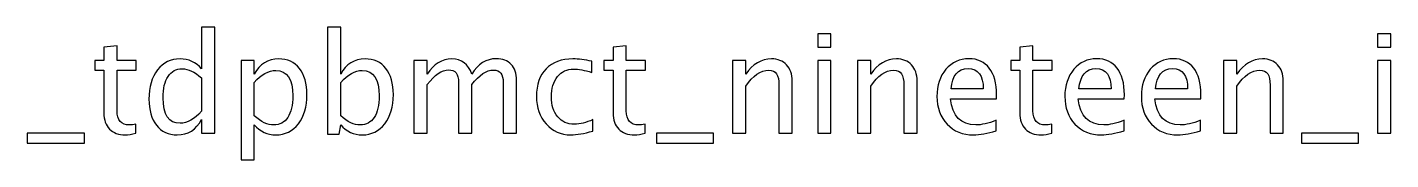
# Model space of a CAD drawing. Header units: centimetres. Extents: x -27.4 to 24.7, y -31.9 to 14.1.
# Drawn here: x -12.35 to 0.26, y 12.93 to 14.15 of the extents above; entities that cross this region are included whole.
import ezdxf

# ---------------------------------------------------------------- set-up
doc = ezdxf.new("R2010")
doc.units = ezdxf.units.CM
doc.header["$MEASUREMENT"] = 0
doc.layers.add('Layer 1', color=7, linetype='Continuous')

msp = doc.modelspace()

# ---------------------------------------------------------------- linework, layer by layer
at = {"layer": 'Layer 1'}
for points, knots in [([(-10.74017, 13.17044), (-10.74017, 13.17044), (-10.74017, 13.29681), (-10.74017, 13.29681), (-10.74017, 13.29681), (-10.78991, 13.2024), (-10.86484, 13.1552), (-10.96496, 13.1552), (-10.96496, 13.1552), (-11.04624, 13.1552), (-11.11016, 13.18462), (-11.15673, 13.24368), (-11.15673, 13.24368), (-11.2033, 13.30273), (-11.22658, 13.38338), (-11.22658, 13.48561), (-11.22658, 13.48561), (-11.22658, 13.59737), (-11.20012, 13.68733), (-11.14742, 13.75549), (-11.14742, 13.75549), (-11.0945, 13.82343), (-11.02507, 13.85751), (-10.93892, 13.85751), (-10.93892, 13.85751), (-10.85913, 13.85751), (-10.79266, 13.82703), (-10.74017, 13.76586), (-10.74017, 13.76586), (-10.74017, 13.76586), (-10.74017, 14.14961), (-10.74017, 14.14961), (-10.74017, 14.14961), (-10.74017, 14.14961), (-10.61825, 14.14961), (-10.61825, 14.14961), (-10.61825, 14.14961), (-10.61825, 14.14961), (-10.61825, 13.17044), (-10.61825, 13.17044), (-10.61825, 13.17044), (-10.61825, 13.17044), (-10.74017, 13.17044), (-10.74017, 13.17044)], [0, 0, 0, 0, 0.08333333, 0.08333333, 0.08333333, 0.08333333, 0.16666667, 0.16666667, 0.16666667, 0.16666667, 0.25, 0.25, 0.25, 0.25, 0.33333333, 0.33333333, 0.33333333, 0.33333333, 0.41666667, 0.41666667, 0.41666667, 0.41666667, 0.5, 0.5, 0.5, 0.5, 0.58333333, 0.58333333, 0.58333333, 0.58333333, 0.66666667, 0.66666667, 0.66666667, 0.66666667, 0.75, 0.75, 0.75, 0.75, 0.83333333, 0.83333333, 0.83333333, 0.83333333, 1, 1, 1, 1]), ([(-9.57474, 13.16282), (-9.57474, 13.16282), (-9.57474, 14.14961), (-9.57474, 14.14961), (-9.57474, 14.14961), (-9.57474, 14.14961), (-9.45282, 14.14961), (-9.45282, 14.14961), (-9.45282, 14.14961), (-9.45282, 14.14961), (-9.45282, 13.71633), (-9.45282, 13.71633), (-9.45282, 13.71633), (-9.40287, 13.81052), (-9.32772, 13.85751), (-9.22761, 13.85751), (-9.22761, 13.85751), (-9.14654, 13.85751), (-9.08283, 13.82809), (-9.03626, 13.76903), (-9.03626, 13.76903), (-8.98969, 13.70998), (-8.96641, 13.62933), (-8.96641, 13.5271), (-8.96641, 13.5271), (-8.96641, 13.41576), (-8.99287, 13.3258), (-9.04557, 13.25765), (-9.04557, 13.25765), (-9.09828, 13.18928), (-9.1677, 13.1552), (-9.25364, 13.1552), (-9.25364, 13.1552), (-9.33344, 13.1552), (-9.3999, 13.18568), (-9.45282, 13.24685), (-9.45282, 13.24685), (-9.45282, 13.24685), (-9.46764, 13.16282), (-9.46764, 13.16282), (-9.46764, 13.16282), (-9.46764, 13.16282), (-9.57474, 13.16282), (-9.57474, 13.16282)], [0, 0, 0, 0, 0.08333333, 0.08333333, 0.08333333, 0.08333333, 0.16666667, 0.16666667, 0.16666667, 0.16666667, 0.25, 0.25, 0.25, 0.25, 0.33333333, 0.33333333, 0.33333333, 0.33333333, 0.41666667, 0.41666667, 0.41666667, 0.41666667, 0.5, 0.5, 0.5, 0.5, 0.58333333, 0.58333333, 0.58333333, 0.58333333, 0.66666667, 0.66666667, 0.66666667, 0.66666667, 0.75, 0.75, 0.75, 0.75, 0.83333333, 0.83333333, 0.83333333, 0.83333333, 1, 1, 1, 1]), ([(-5.04105, 13.96673), (-5.04105, 13.96673), (-5.04105, 14.08865), (-5.04105, 14.08865), (-5.04105, 14.08865), (-5.04105, 14.08865), (-4.91913, 14.08865), (-4.91913, 14.08865), (-4.91913, 14.08865), (-4.91913, 14.08865), (-4.91913, 13.96673), (-4.91913, 13.96673), (-4.91913, 13.96673), (-4.91913, 13.96673), (-5.04105, 13.96673), (-5.04105, 13.96673)], [0, 0, 0, 0, 0.2, 0.2, 0.2, 0.2, 0.4, 0.4, 0.4, 0.4, 0.6, 0.6, 0.6, 0.6, 1, 1, 1, 1]), ([(0.13526, 13.96673), (0.13526, 13.96673), (0.13526, 14.08865), (0.13526, 14.08865), (0.13526, 14.08865), (0.13526, 14.08865), (0.25718, 14.08865), (0.25718, 14.08865), (0.25718, 14.08865), (0.25718, 14.08865), (0.25718, 13.96673), (0.25718, 13.96673), (0.25718, 13.96673), (0.25718, 13.96673), (0.13526, 13.96673), (0.13526, 13.96673)], [0, 0, 0, 0, 0.2, 0.2, 0.2, 0.2, 0.4, 0.4, 0.4, 0.4, 0.6, 0.6, 0.6, 0.6, 1, 1, 1, 1]), ([(-11.34723, 13.17065), (-11.38491, 13.16028), (-11.41771, 13.1552), (-11.44544, 13.1552), (-11.44544, 13.1552), (-11.50767, 13.1552), (-11.55614, 13.17298), (-11.59086, 13.20854), (-11.59086, 13.20854), (-11.62578, 13.2441), (-11.64314, 13.29342), (-11.64314, 13.35671), (-11.64314, 13.35671), (-11.64314, 13.35671), (-11.64314, 13.7521), (-11.64314, 13.7521), (-11.64314, 13.7521), (-11.64314, 13.7521), (-11.72738, 13.7521), (-11.72738, 13.7521), (-11.72738, 13.7521), (-11.72738, 13.7521), (-11.72738, 13.84354), (-11.72738, 13.84354), (-11.72738, 13.84354), (-11.72738, 13.84354), (-11.64314, 13.84354), (-11.64314, 13.84354), (-11.64314, 13.84354), (-11.64314, 13.84354), (-11.64314, 13.96525), (-11.64314, 13.96525), (-11.64314, 13.96525), (-11.64314, 13.96525), (-11.52122, 13.97689), (-11.52122, 13.97689), (-11.52122, 13.97689), (-11.52122, 13.97689), (-11.52122, 13.84354), (-11.52122, 13.84354), (-11.52122, 13.84354), (-11.52122, 13.84354), (-11.34469, 13.84354), (-11.34469, 13.84354), (-11.34469, 13.84354), (-11.34469, 13.84354), (-11.34469, 13.7521), (-11.34469, 13.7521), (-11.34469, 13.7521), (-11.34469, 13.7521), (-11.52122, 13.7521), (-11.52122, 13.7521), (-11.52122, 13.7521), (-11.52122, 13.7521), (-11.52122, 13.37872), (-11.52122, 13.37872), (-11.52122, 13.37872), (-11.52122, 13.29067), (-11.48291, 13.24664), (-11.4065, 13.24664), (-11.4065, 13.24664), (-11.3902, 13.24664), (-11.37051, 13.24939), (-11.34723, 13.25468), (-11.34723, 13.25468), (-11.34723, 13.25468), (-11.34723, 13.17065), (-11.34723, 13.17065)], [0, 0, 0, 0, 0.05555556, 0.05555556, 0.05555556, 0.05555556, 0.11111111, 0.11111111, 0.11111111, 0.11111111, 0.16666667, 0.16666667, 0.16666667, 0.16666667, 0.22222222, 0.22222222, 0.22222222, 0.22222222, 0.27777778, 0.27777778, 0.27777778, 0.27777778, 0.33333333, 0.33333333, 0.33333333, 0.33333333, 0.38888889, 0.38888889, 0.38888889, 0.38888889, 0.44444444, 0.44444444, 0.44444444, 0.44444444, 0.5, 0.5, 0.5, 0.5, 0.55555556, 0.55555556, 0.55555556, 0.55555556, 0.61111111, 0.61111111, 0.61111111, 0.61111111, 0.66666667, 0.66666667, 0.66666667, 0.66666667, 0.72222222, 0.72222222, 0.72222222, 0.72222222, 0.77777778, 0.77777778, 0.77777778, 0.77777778, 0.83333333, 0.83333333, 0.83333333, 0.83333333, 0.88888889, 0.88888889, 0.88888889, 0.88888889, 1, 1, 1, 1]), ([(-6.63829, 13.17065), (-6.67597, 13.16028), (-6.70877, 13.1552), (-6.7365, 13.1552), (-6.7365, 13.1552), (-6.79873, 13.1552), (-6.8472, 13.17298), (-6.88192, 13.20854), (-6.88192, 13.20854), (-6.91684, 13.2441), (-6.9342, 13.29342), (-6.9342, 13.35671), (-6.9342, 13.35671), (-6.9342, 13.35671), (-6.9342, 13.7521), (-6.9342, 13.7521), (-6.9342, 13.7521), (-6.9342, 13.7521), (-7.01844, 13.7521), (-7.01844, 13.7521), (-7.01844, 13.7521), (-7.01844, 13.7521), (-7.01844, 13.84354), (-7.01844, 13.84354), (-7.01844, 13.84354), (-7.01844, 13.84354), (-6.9342, 13.84354), (-6.9342, 13.84354), (-6.9342, 13.84354), (-6.9342, 13.84354), (-6.9342, 13.96525), (-6.9342, 13.96525), (-6.9342, 13.96525), (-6.9342, 13.96525), (-6.81228, 13.97689), (-6.81228, 13.97689), (-6.81228, 13.97689), (-6.81228, 13.97689), (-6.81228, 13.84354), (-6.81228, 13.84354), (-6.81228, 13.84354), (-6.81228, 13.84354), (-6.63575, 13.84354), (-6.63575, 13.84354), (-6.63575, 13.84354), (-6.63575, 13.84354), (-6.63575, 13.7521), (-6.63575, 13.7521), (-6.63575, 13.7521), (-6.63575, 13.7521), (-6.81228, 13.7521), (-6.81228, 13.7521), (-6.81228, 13.7521), (-6.81228, 13.7521), (-6.81228, 13.37872), (-6.81228, 13.37872), (-6.81228, 13.37872), (-6.81228, 13.29067), (-6.77397, 13.24664), (-6.69756, 13.24664), (-6.69756, 13.24664), (-6.68126, 13.24664), (-6.66157, 13.24939), (-6.63829, 13.25468), (-6.63829, 13.25468), (-6.63829, 13.25468), (-6.63829, 13.17065), (-6.63829, 13.17065)], [0, 0, 0, 0, 0.05555556, 0.05555556, 0.05555556, 0.05555556, 0.11111111, 0.11111111, 0.11111111, 0.11111111, 0.16666667, 0.16666667, 0.16666667, 0.16666667, 0.22222222, 0.22222222, 0.22222222, 0.22222222, 0.27777778, 0.27777778, 0.27777778, 0.27777778, 0.33333333, 0.33333333, 0.33333333, 0.33333333, 0.38888889, 0.38888889, 0.38888889, 0.38888889, 0.44444444, 0.44444444, 0.44444444, 0.44444444, 0.5, 0.5, 0.5, 0.5, 0.55555556, 0.55555556, 0.55555556, 0.55555556, 0.61111111, 0.61111111, 0.61111111, 0.61111111, 0.66666667, 0.66666667, 0.66666667, 0.66666667, 0.72222222, 0.72222222, 0.72222222, 0.72222222, 0.77777778, 0.77777778, 0.77777778, 0.77777778, 0.83333333, 0.83333333, 0.83333333, 0.83333333, 0.88888889, 0.88888889, 0.88888889, 0.88888889, 1, 1, 1, 1]), ([(-2.87718, 13.17065), (-2.91486, 13.16028), (-2.94766, 13.1552), (-2.97539, 13.1552), (-2.97539, 13.1552), (-3.03762, 13.1552), (-3.08609, 13.17298), (-3.12081, 13.20854), (-3.12081, 13.20854), (-3.15573, 13.2441), (-3.17309, 13.29342), (-3.17309, 13.35671), (-3.17309, 13.35671), (-3.17309, 13.35671), (-3.17309, 13.7521), (-3.17309, 13.7521), (-3.17309, 13.7521), (-3.17309, 13.7521), (-3.25733, 13.7521), (-3.25733, 13.7521), (-3.25733, 13.7521), (-3.25733, 13.7521), (-3.25733, 13.84354), (-3.25733, 13.84354), (-3.25733, 13.84354), (-3.25733, 13.84354), (-3.17309, 13.84354), (-3.17309, 13.84354), (-3.17309, 13.84354), (-3.17309, 13.84354), (-3.17309, 13.96525), (-3.17309, 13.96525), (-3.17309, 13.96525), (-3.17309, 13.96525), (-3.05117, 13.97689), (-3.05117, 13.97689), (-3.05117, 13.97689), (-3.05117, 13.97689), (-3.05117, 13.84354), (-3.05117, 13.84354), (-3.05117, 13.84354), (-3.05117, 13.84354), (-2.87464, 13.84354), (-2.87464, 13.84354), (-2.87464, 13.84354), (-2.87464, 13.84354), (-2.87464, 13.7521), (-2.87464, 13.7521), (-2.87464, 13.7521), (-2.87464, 13.7521), (-3.05117, 13.7521), (-3.05117, 13.7521), (-3.05117, 13.7521), (-3.05117, 13.7521), (-3.05117, 13.37872), (-3.05117, 13.37872), (-3.05117, 13.37872), (-3.05117, 13.29067), (-3.01286, 13.24664), (-2.93645, 13.24664), (-2.93645, 13.24664), (-2.92015, 13.24664), (-2.90046, 13.24939), (-2.87718, 13.25468), (-2.87718, 13.25468), (-2.87718, 13.25468), (-2.87718, 13.17065), (-2.87718, 13.17065)], [0, 0, 0, 0, 0.05555556, 0.05555556, 0.05555556, 0.05555556, 0.11111111, 0.11111111, 0.11111111, 0.11111111, 0.16666667, 0.16666667, 0.16666667, 0.16666667, 0.22222222, 0.22222222, 0.22222222, 0.22222222, 0.27777778, 0.27777778, 0.27777778, 0.27777778, 0.33333333, 0.33333333, 0.33333333, 0.33333333, 0.38888889, 0.38888889, 0.38888889, 0.38888889, 0.44444444, 0.44444444, 0.44444444, 0.44444444, 0.5, 0.5, 0.5, 0.5, 0.55555556, 0.55555556, 0.55555556, 0.55555556, 0.61111111, 0.61111111, 0.61111111, 0.61111111, 0.66666667, 0.66666667, 0.66666667, 0.66666667, 0.72222222, 0.72222222, 0.72222222, 0.72222222, 0.77777778, 0.77777778, 0.77777778, 0.77777778, 0.83333333, 0.83333333, 0.83333333, 0.83333333, 0.88888889, 0.88888889, 0.88888889, 0.88888889, 1, 1, 1, 1]), ([(-10.74017, 13.68246), (-10.80346, 13.73813), (-10.86336, 13.76607), (-10.92009, 13.76607), (-10.92009, 13.76607), (-10.97597, 13.76607), (-11.01915, 13.74279), (-11.04984, 13.69601), (-11.04984, 13.69601), (-11.08053, 13.64944), (-11.09577, 13.5834), (-11.09577, 13.49789), (-11.09577, 13.49789), (-11.09577, 13.34062), (-11.0437, 13.26188), (-10.93935, 13.26188), (-10.93935, 13.26188), (-10.87161, 13.26188), (-10.80515, 13.29892), (-10.74017, 13.37279), (-10.74017, 13.37279), (-10.74017, 13.37279), (-10.74017, 13.68246), (-10.74017, 13.68246)], [0, 0, 0, 0, 0.14285714, 0.14285714, 0.14285714, 0.14285714, 0.28571429, 0.28571429, 0.28571429, 0.28571429, 0.42857143, 0.42857143, 0.42857143, 0.42857143, 0.57142857, 0.57142857, 0.57142857, 0.57142857, 0.71428571, 0.71428571, 0.71428571, 0.71428571, 1, 1, 1, 1]), ([(-10.37399, 12.92533), (-10.37399, 12.92533), (-10.37399, 13.84354), (-10.37399, 13.84354), (-10.37399, 13.84354), (-10.37399, 13.84354), (-10.25207, 13.84354), (-10.25207, 13.84354), (-10.25207, 13.84354), (-10.25207, 13.84354), (-10.25207, 13.71633), (-10.25207, 13.71633), (-10.25207, 13.71633), (-10.20212, 13.81052), (-10.12697, 13.85751), (-10.02686, 13.85751), (-10.02686, 13.85751), (-9.94579, 13.85751), (-9.88208, 13.82809), (-9.83551, 13.76903), (-9.83551, 13.76903), (-9.78894, 13.70998), (-9.76566, 13.62933), (-9.76566, 13.5271), (-9.76566, 13.5271), (-9.76566, 13.41576), (-9.79212, 13.3258), (-9.84482, 13.25765), (-9.84482, 13.25765), (-9.89753, 13.18928), (-9.96695, 13.1552), (-10.05289, 13.1552), (-10.05289, 13.1552), (-10.13269, 13.1552), (-10.19915, 13.18568), (-10.25207, 13.24685), (-10.25207, 13.24685), (-10.25207, 13.24685), (-10.25207, 12.92533), (-10.25207, 12.92533), (-10.25207, 12.92533), (-10.25207, 12.92533), (-10.37399, 12.92533), (-10.37399, 12.92533)], [0, 0, 0, 0, 0.08333333, 0.08333333, 0.08333333, 0.08333333, 0.16666667, 0.16666667, 0.16666667, 0.16666667, 0.25, 0.25, 0.25, 0.25, 0.33333333, 0.33333333, 0.33333333, 0.33333333, 0.41666667, 0.41666667, 0.41666667, 0.41666667, 0.5, 0.5, 0.5, 0.5, 0.58333333, 0.58333333, 0.58333333, 0.58333333, 0.66666667, 0.66666667, 0.66666667, 0.66666667, 0.75, 0.75, 0.75, 0.75, 0.83333333, 0.83333333, 0.83333333, 0.83333333, 1, 1, 1, 1]), ([(-10.25207, 13.33088), (-10.1892, 13.27479), (-10.1293, 13.24664), (-10.07236, 13.24664), (-10.07236, 13.24664), (-10.01627, 13.24664), (-9.97288, 13.27014), (-9.9424, 13.31691), (-9.9424, 13.31691), (-9.91171, 13.36369), (-9.89647, 13.42952), (-9.89647, 13.51461), (-9.89647, 13.51461), (-9.89647, 13.67209), (-9.94854, 13.75083), (-10.05268, 13.75083), (-10.05268, 13.75083), (-10.12084, 13.75083), (-10.1873, 13.714), (-10.25207, 13.64013), (-10.25207, 13.64013), (-10.25207, 13.64013), (-10.25207, 13.33088), (-10.25207, 13.33088)], [0, 0, 0, 0, 0.14285714, 0.14285714, 0.14285714, 0.14285714, 0.28571429, 0.28571429, 0.28571429, 0.28571429, 0.42857143, 0.42857143, 0.42857143, 0.42857143, 0.57142857, 0.57142857, 0.57142857, 0.57142857, 0.71428571, 0.71428571, 0.71428571, 0.71428571, 1, 1, 1, 1]), ([(-9.45282, 13.33088), (-9.38995, 13.27479), (-9.33005, 13.24664), (-9.27311, 13.24664), (-9.27311, 13.24664), (-9.21702, 13.24664), (-9.17363, 13.27014), (-9.14315, 13.31691), (-9.14315, 13.31691), (-9.11246, 13.36369), (-9.09722, 13.42952), (-9.09722, 13.51461), (-9.09722, 13.51461), (-9.09722, 13.67209), (-9.14929, 13.75083), (-9.25343, 13.75083), (-9.25343, 13.75083), (-9.32159, 13.75083), (-9.38805, 13.714), (-9.45282, 13.64013), (-9.45282, 13.64013), (-9.45282, 13.64013), (-9.45282, 13.33088), (-9.45282, 13.33088)], [0, 0, 0, 0, 0.14285714, 0.14285714, 0.14285714, 0.14285714, 0.28571429, 0.28571429, 0.28571429, 0.28571429, 0.42857143, 0.42857143, 0.42857143, 0.42857143, 0.57142857, 0.57142857, 0.57142857, 0.57142857, 0.71428571, 0.71428571, 0.71428571, 0.71428571, 1, 1, 1, 1]), ([(-8.77549, 13.17044), (-8.77549, 13.17044), (-8.77549, 13.84354), (-8.77549, 13.84354), (-8.77549, 13.84354), (-8.77549, 13.84354), (-8.65357, 13.84354), (-8.65357, 13.84354), (-8.65357, 13.84354), (-8.65357, 13.84354), (-8.65357, 13.71633), (-8.65357, 13.71633), (-8.65357, 13.71633), (-8.59409, 13.81052), (-8.51789, 13.85751), (-8.42455, 13.85751), (-8.42455, 13.85751), (-8.33459, 13.85751), (-8.27342, 13.81052), (-8.24082, 13.71633), (-8.24082, 13.71633), (-8.18303, 13.81137), (-8.10768, 13.85878), (-8.01518, 13.85878), (-8.01518, 13.85878), (-7.95613, 13.85878), (-7.9102, 13.84142), (-7.87739, 13.8065), (-7.87739, 13.8065), (-7.84458, 13.77157), (-7.82807, 13.72268), (-7.82807, 13.65981), (-7.82807, 13.65981), (-7.82807, 13.65981), (-7.82807, 13.17044), (-7.82807, 13.17044), (-7.82807, 13.17044), (-7.82807, 13.17044), (-7.94999, 13.17044), (-7.94999, 13.17044), (-7.94999, 13.17044), (-7.94999, 13.17044), (-7.94999, 13.63971), (-7.94999, 13.63971), (-7.94999, 13.63971), (-7.94999, 13.71633), (-7.98047, 13.75464), (-8.04143, 13.75464), (-8.04143, 13.75464), (-8.10472, 13.75464), (-8.17118, 13.70998), (-8.24082, 13.62044), (-8.24082, 13.62044), (-8.24082, 13.62044), (-8.24082, 13.17044), (-8.24082, 13.17044), (-8.24082, 13.17044), (-8.24082, 13.17044), (-8.36274, 13.17044), (-8.36274, 13.17044), (-8.36274, 13.17044), (-8.36274, 13.17044), (-8.36274, 13.64013), (-8.36274, 13.64013), (-8.36274, 13.64013), (-8.36274, 13.71739), (-8.39364, 13.75591), (-8.45566, 13.75591), (-8.45566, 13.75591), (-8.51726, 13.75591), (-8.5833, 13.71104), (-8.65357, 13.62108), (-8.65357, 13.62108), (-8.65357, 13.62108), (-8.65357, 13.17044), (-8.65357, 13.17044), (-8.65357, 13.17044), (-8.65357, 13.17044), (-8.77549, 13.17044), (-8.77549, 13.17044)], [0, 0, 0, 0, 0.04761905, 0.04761905, 0.04761905, 0.04761905, 0.0952381, 0.0952381, 0.0952381, 0.0952381, 0.14285714, 0.14285714, 0.14285714, 0.14285714, 0.19047619, 0.19047619, 0.19047619, 0.19047619, 0.23809524, 0.23809524, 0.23809524, 0.23809524, 0.28571429, 0.28571429, 0.28571429, 0.28571429, 0.33333333, 0.33333333, 0.33333333, 0.33333333, 0.38095238, 0.38095238, 0.38095238, 0.38095238, 0.42857143, 0.42857143, 0.42857143, 0.42857143, 0.47619048, 0.47619048, 0.47619048, 0.47619048, 0.52380952, 0.52380952, 0.52380952, 0.52380952, 0.57142857, 0.57142857, 0.57142857, 0.57142857, 0.61904762, 0.61904762, 0.61904762, 0.61904762, 0.66666667, 0.66666667, 0.66666667, 0.66666667, 0.71428571, 0.71428571, 0.71428571, 0.71428571, 0.76190476, 0.76190476, 0.76190476, 0.76190476, 0.80952381, 0.80952381, 0.80952381, 0.80952381, 0.85714286, 0.85714286, 0.85714286, 0.85714286, 0.9047619, 0.9047619, 0.9047619, 0.9047619, 1, 1, 1, 1]), ([(-7.12237, 13.19076), (-7.20132, 13.16705), (-7.26948, 13.1552), (-7.32684, 13.1552), (-7.32684, 13.1552), (-7.41786, 13.1552), (-7.49321, 13.18886), (-7.55311, 13.25595), (-7.55311, 13.25595), (-7.61301, 13.32326), (-7.64307, 13.40814), (-7.64307, 13.51038), (-7.64307, 13.51038), (-7.64307, 13.6196), (-7.61344, 13.7049), (-7.55417, 13.76586), (-7.55417, 13.76586), (-7.4949, 13.82703), (-7.41214, 13.85751), (-7.30588, 13.85751), (-7.30588, 13.85751), (-7.2536, 13.85751), (-7.19476, 13.85031), (-7.12999, 13.83592), (-7.12999, 13.83592), (-7.12999, 13.83592), (-7.12999, 13.73305), (-7.12999, 13.73305), (-7.12999, 13.73305), (-7.19878, 13.75337), (-7.25487, 13.76353), (-7.29805, 13.76353), (-7.29805, 13.76353), (-7.36071, 13.76353), (-7.41087, 13.74004), (-7.44834, 13.69326), (-7.44834, 13.69326), (-7.4858, 13.64648), (-7.50464, 13.58404), (-7.50464, 13.50614), (-7.50464, 13.50614), (-7.50464, 13.43058), (-7.48517, 13.36962), (-7.44643, 13.32284), (-7.44643, 13.32284), (-7.4077, 13.27627), (-7.35711, 13.25299), (-7.29424, 13.25299), (-7.29424, 13.25299), (-7.23857, 13.25299), (-7.18142, 13.26738), (-7.12237, 13.29617), (-7.12237, 13.29617), (-7.12237, 13.29617), (-7.12237, 13.19076), (-7.12237, 13.19076)], [0, 0, 0, 0, 0.06666667, 0.06666667, 0.06666667, 0.06666667, 0.13333333, 0.13333333, 0.13333333, 0.13333333, 0.2, 0.2, 0.2, 0.2, 0.26666667, 0.26666667, 0.26666667, 0.26666667, 0.33333333, 0.33333333, 0.33333333, 0.33333333, 0.4, 0.4, 0.4, 0.4, 0.46666667, 0.46666667, 0.46666667, 0.46666667, 0.53333333, 0.53333333, 0.53333333, 0.53333333, 0.6, 0.6, 0.6, 0.6, 0.66666667, 0.66666667, 0.66666667, 0.66666667, 0.73333333, 0.73333333, 0.73333333, 0.73333333, 0.8, 0.8, 0.8, 0.8, 0.86666667, 0.86666667, 0.86666667, 0.86666667, 1, 1, 1, 1]), ([(-5.8293, 13.17044), (-5.8293, 13.17044), (-5.8293, 13.84354), (-5.8293, 13.84354), (-5.8293, 13.84354), (-5.8293, 13.84354), (-5.70738, 13.84354), (-5.70738, 13.84354), (-5.70738, 13.84354), (-5.70738, 13.84354), (-5.70738, 13.71633), (-5.70738, 13.71633), (-5.70738, 13.71633), (-5.64282, 13.81052), (-5.56366, 13.85751), (-5.4701, 13.85751), (-5.4701, 13.85751), (-5.41126, 13.85751), (-5.36448, 13.8391), (-5.32998, 13.80205), (-5.32998, 13.80205), (-5.29548, 13.76522), (-5.27812, 13.71548), (-5.27812, 13.65325), (-5.27812, 13.65325), (-5.27812, 13.65325), (-5.27812, 13.17044), (-5.27812, 13.17044), (-5.27812, 13.17044), (-5.27812, 13.17044), (-5.40004, 13.17044), (-5.40004, 13.17044), (-5.40004, 13.17044), (-5.40004, 13.17044), (-5.40004, 13.61346), (-5.40004, 13.61346), (-5.40004, 13.61346), (-5.40004, 13.66341), (-5.40745, 13.69897), (-5.42205, 13.72014), (-5.42205, 13.72014), (-5.43687, 13.74152), (-5.46121, 13.7521), (-5.49529, 13.7521), (-5.49529, 13.7521), (-5.57022, 13.7521), (-5.64092, 13.70321), (-5.70738, 13.60542), (-5.70738, 13.60542), (-5.70738, 13.60542), (-5.70738, 13.17044), (-5.70738, 13.17044), (-5.70738, 13.17044), (-5.70738, 13.17044), (-5.8293, 13.17044), (-5.8293, 13.17044)], [0, 0, 0, 0, 0.06666667, 0.06666667, 0.06666667, 0.06666667, 0.13333333, 0.13333333, 0.13333333, 0.13333333, 0.2, 0.2, 0.2, 0.2, 0.26666667, 0.26666667, 0.26666667, 0.26666667, 0.33333333, 0.33333333, 0.33333333, 0.33333333, 0.4, 0.4, 0.4, 0.4, 0.46666667, 0.46666667, 0.46666667, 0.46666667, 0.53333333, 0.53333333, 0.53333333, 0.53333333, 0.6, 0.6, 0.6, 0.6, 0.66666667, 0.66666667, 0.66666667, 0.66666667, 0.73333333, 0.73333333, 0.73333333, 0.73333333, 0.8, 0.8, 0.8, 0.8, 0.86666667, 0.86666667, 0.86666667, 0.86666667, 1, 1, 1, 1]), ([(-5.04105, 13.17044), (-5.04105, 13.17044), (-5.04105, 13.84354), (-5.04105, 13.84354), (-5.04105, 13.84354), (-5.04105, 13.84354), (-4.91913, 13.84354), (-4.91913, 13.84354), (-4.91913, 13.84354), (-4.91913, 13.84354), (-4.91913, 13.17044), (-4.91913, 13.17044), (-4.91913, 13.17044), (-4.91913, 13.17044), (-5.04105, 13.17044), (-5.04105, 13.17044)], [0, 0, 0, 0, 0.2, 0.2, 0.2, 0.2, 0.4, 0.4, 0.4, 0.4, 0.6, 0.6, 0.6, 0.6, 1, 1, 1, 1]), ([(-4.67402, 13.17044), (-4.67402, 13.17044), (-4.67402, 13.84354), (-4.67402, 13.84354), (-4.67402, 13.84354), (-4.67402, 13.84354), (-4.5521, 13.84354), (-4.5521, 13.84354), (-4.5521, 13.84354), (-4.5521, 13.84354), (-4.5521, 13.71633), (-4.5521, 13.71633), (-4.5521, 13.71633), (-4.48754, 13.81052), (-4.40838, 13.85751), (-4.31482, 13.85751), (-4.31482, 13.85751), (-4.25598, 13.85751), (-4.2092, 13.8391), (-4.1747, 13.80205), (-4.1747, 13.80205), (-4.1402, 13.76522), (-4.12284, 13.71548), (-4.12284, 13.65325), (-4.12284, 13.65325), (-4.12284, 13.65325), (-4.12284, 13.17044), (-4.12284, 13.17044), (-4.12284, 13.17044), (-4.12284, 13.17044), (-4.24476, 13.17044), (-4.24476, 13.17044), (-4.24476, 13.17044), (-4.24476, 13.17044), (-4.24476, 13.61346), (-4.24476, 13.61346), (-4.24476, 13.61346), (-4.24476, 13.66341), (-4.25217, 13.69897), (-4.26677, 13.72014), (-4.26677, 13.72014), (-4.28159, 13.74152), (-4.30593, 13.7521), (-4.34001, 13.7521), (-4.34001, 13.7521), (-4.41494, 13.7521), (-4.48564, 13.70321), (-4.5521, 13.60542), (-4.5521, 13.60542), (-4.5521, 13.60542), (-4.5521, 13.17044), (-4.5521, 13.17044), (-4.5521, 13.17044), (-4.5521, 13.17044), (-4.67402, 13.17044), (-4.67402, 13.17044)], [0, 0, 0, 0, 0.06666667, 0.06666667, 0.06666667, 0.06666667, 0.13333333, 0.13333333, 0.13333333, 0.13333333, 0.2, 0.2, 0.2, 0.2, 0.26666667, 0.26666667, 0.26666667, 0.26666667, 0.33333333, 0.33333333, 0.33333333, 0.33333333, 0.4, 0.4, 0.4, 0.4, 0.46666667, 0.46666667, 0.46666667, 0.46666667, 0.53333333, 0.53333333, 0.53333333, 0.53333333, 0.6, 0.6, 0.6, 0.6, 0.66666667, 0.66666667, 0.66666667, 0.66666667, 0.73333333, 0.73333333, 0.73333333, 0.73333333, 0.8, 0.8, 0.8, 0.8, 0.86666667, 0.86666667, 0.86666667, 0.86666667, 1, 1, 1, 1]), ([(-3.39174, 13.19203), (-3.47365, 13.16748), (-3.54372, 13.1552), (-3.60214, 13.1552), (-3.60214, 13.1552), (-3.70183, 13.1552), (-3.7829, 13.18822), (-3.84534, 13.25405), (-3.84534, 13.25405), (-3.90778, 13.31988), (-3.93911, 13.40518), (-3.93911, 13.51017), (-3.93911, 13.51017), (-3.93911, 13.61198), (-3.91159, 13.69559), (-3.85635, 13.76099), (-3.85635, 13.76099), (-3.8011, 13.82618), (-3.73041, 13.85878), (-3.64426, 13.85878), (-3.64426, 13.85878), (-3.56277, 13.85878), (-3.49969, 13.82978), (-3.45524, 13.77179), (-3.45524, 13.77179), (-3.41079, 13.71379), (-3.38856, 13.63166), (-3.38856, 13.52519), (-3.38856, 13.52519), (-3.38856, 13.52519), (-3.3892, 13.48794), (-3.3892, 13.48794), (-3.3892, 13.48794), (-3.3892, 13.48794), (-3.81465, 13.48794), (-3.81465, 13.48794), (-3.81465, 13.48794), (-3.79687, 13.32707), (-3.71834, 13.24664), (-3.57928, 13.24664), (-3.57928, 13.24664), (-3.52826, 13.24664), (-3.46582, 13.26103), (-3.39174, 13.28982), (-3.39174, 13.28982), (-3.39174, 13.28982), (-3.39174, 13.19203), (-3.39174, 13.19203)], [0, 0, 0, 0, 0.07692308, 0.07692308, 0.07692308, 0.07692308, 0.15384615, 0.15384615, 0.15384615, 0.15384615, 0.23076923, 0.23076923, 0.23076923, 0.23076923, 0.30769231, 0.30769231, 0.30769231, 0.30769231, 0.38461538, 0.38461538, 0.38461538, 0.38461538, 0.46153846, 0.46153846, 0.46153846, 0.46153846, 0.53846154, 0.53846154, 0.53846154, 0.53846154, 0.61538462, 0.61538462, 0.61538462, 0.61538462, 0.69230769, 0.69230769, 0.69230769, 0.69230769, 0.76923077, 0.76923077, 0.76923077, 0.76923077, 0.84615385, 0.84615385, 0.84615385, 0.84615385, 1, 1, 1, 1]), ([(-3.8083, 13.57938), (-3.8083, 13.57938), (-3.51112, 13.57938), (-3.51112, 13.57938), (-3.51112, 13.57938), (-3.51112, 13.70469), (-3.5579, 13.76734), (-3.65124, 13.76734), (-3.65124, 13.76734), (-3.74522, 13.76734), (-3.7975, 13.70469), (-3.8083, 13.57938)], [0, 0, 0, 0, 0.25, 0.25, 0.25, 0.25, 0.5, 0.5, 0.5, 0.5, 1, 1, 1, 1]), ([(-2.20916, 13.19203), (-2.29107, 13.16748), (-2.36114, 13.1552), (-2.41956, 13.1552), (-2.41956, 13.1552), (-2.51925, 13.1552), (-2.60032, 13.18822), (-2.66276, 13.25405), (-2.66276, 13.25405), (-2.7252, 13.31988), (-2.75653, 13.40518), (-2.75653, 13.51017), (-2.75653, 13.51017), (-2.75653, 13.61198), (-2.72901, 13.69559), (-2.67377, 13.76099), (-2.67377, 13.76099), (-2.61852, 13.82618), (-2.54783, 13.85878), (-2.46168, 13.85878), (-2.46168, 13.85878), (-2.38019, 13.85878), (-2.31711, 13.82978), (-2.27266, 13.77179), (-2.27266, 13.77179), (-2.22821, 13.71379), (-2.20598, 13.63166), (-2.20598, 13.52519), (-2.20598, 13.52519), (-2.20598, 13.52519), (-2.20662, 13.48794), (-2.20662, 13.48794), (-2.20662, 13.48794), (-2.20662, 13.48794), (-2.63207, 13.48794), (-2.63207, 13.48794), (-2.63207, 13.48794), (-2.61429, 13.32707), (-2.53576, 13.24664), (-2.3967, 13.24664), (-2.3967, 13.24664), (-2.34568, 13.24664), (-2.28324, 13.26103), (-2.20916, 13.28982), (-2.20916, 13.28982), (-2.20916, 13.28982), (-2.20916, 13.19203), (-2.20916, 13.19203)], [0, 0, 0, 0, 0.07692308, 0.07692308, 0.07692308, 0.07692308, 0.15384615, 0.15384615, 0.15384615, 0.15384615, 0.23076923, 0.23076923, 0.23076923, 0.23076923, 0.30769231, 0.30769231, 0.30769231, 0.30769231, 0.38461538, 0.38461538, 0.38461538, 0.38461538, 0.46153846, 0.46153846, 0.46153846, 0.46153846, 0.53846154, 0.53846154, 0.53846154, 0.53846154, 0.61538462, 0.61538462, 0.61538462, 0.61538462, 0.69230769, 0.69230769, 0.69230769, 0.69230769, 0.76923077, 0.76923077, 0.76923077, 0.76923077, 0.84615385, 0.84615385, 0.84615385, 0.84615385, 1, 1, 1, 1]), ([(-2.62572, 13.57938), (-2.62572, 13.57938), (-2.32854, 13.57938), (-2.32854, 13.57938), (-2.32854, 13.57938), (-2.32854, 13.70469), (-2.37532, 13.76734), (-2.46866, 13.76734), (-2.46866, 13.76734), (-2.56264, 13.76734), (-2.61492, 13.70469), (-2.62572, 13.57938)], [0, 0, 0, 0, 0.25, 0.25, 0.25, 0.25, 0.5, 0.5, 0.5, 0.5, 1, 1, 1, 1]), ([(-1.50156, 13.19203), (-1.58347, 13.16748), (-1.65354, 13.1552), (-1.71196, 13.1552), (-1.71196, 13.1552), (-1.81165, 13.1552), (-1.89272, 13.18822), (-1.95516, 13.25405), (-1.95516, 13.25405), (-2.0176, 13.31988), (-2.04893, 13.40518), (-2.04893, 13.51017), (-2.04893, 13.51017), (-2.04893, 13.61198), (-2.02141, 13.69559), (-1.96617, 13.76099), (-1.96617, 13.76099), (-1.91092, 13.82618), (-1.84023, 13.85878), (-1.75408, 13.85878), (-1.75408, 13.85878), (-1.67259, 13.85878), (-1.60951, 13.82978), (-1.56506, 13.77179), (-1.56506, 13.77179), (-1.52061, 13.71379), (-1.49838, 13.63166), (-1.49838, 13.52519), (-1.49838, 13.52519), (-1.49838, 13.52519), (-1.49902, 13.48794), (-1.49902, 13.48794), (-1.49902, 13.48794), (-1.49902, 13.48794), (-1.92447, 13.48794), (-1.92447, 13.48794), (-1.92447, 13.48794), (-1.90669, 13.32707), (-1.82816, 13.24664), (-1.6891, 13.24664), (-1.6891, 13.24664), (-1.63808, 13.24664), (-1.57564, 13.26103), (-1.50156, 13.28982), (-1.50156, 13.28982), (-1.50156, 13.28982), (-1.50156, 13.19203), (-1.50156, 13.19203)], [0, 0, 0, 0, 0.07692308, 0.07692308, 0.07692308, 0.07692308, 0.15384615, 0.15384615, 0.15384615, 0.15384615, 0.23076923, 0.23076923, 0.23076923, 0.23076923, 0.30769231, 0.30769231, 0.30769231, 0.30769231, 0.38461538, 0.38461538, 0.38461538, 0.38461538, 0.46153846, 0.46153846, 0.46153846, 0.46153846, 0.53846154, 0.53846154, 0.53846154, 0.53846154, 0.61538462, 0.61538462, 0.61538462, 0.61538462, 0.69230769, 0.69230769, 0.69230769, 0.69230769, 0.76923077, 0.76923077, 0.76923077, 0.76923077, 0.84615385, 0.84615385, 0.84615385, 0.84615385, 1, 1, 1, 1]), ([(-1.91812, 13.57938), (-1.91812, 13.57938), (-1.62094, 13.57938), (-1.62094, 13.57938), (-1.62094, 13.57938), (-1.62094, 13.70469), (-1.66772, 13.76734), (-1.76106, 13.76734), (-1.76106, 13.76734), (-1.85504, 13.76734), (-1.90732, 13.70469), (-1.91812, 13.57938)], [0, 0, 0, 0, 0.25, 0.25, 0.25, 0.25, 0.5, 0.5, 0.5, 0.5, 1, 1, 1, 1]), ([(-1.28799, 13.17044), (-1.28799, 13.17044), (-1.28799, 13.84354), (-1.28799, 13.84354), (-1.28799, 13.84354), (-1.28799, 13.84354), (-1.16607, 13.84354), (-1.16607, 13.84354), (-1.16607, 13.84354), (-1.16607, 13.84354), (-1.16607, 13.71633), (-1.16607, 13.71633), (-1.16607, 13.71633), (-1.10151, 13.81052), (-1.02235, 13.85751), (-0.92879, 13.85751), (-0.92879, 13.85751), (-0.86995, 13.85751), (-0.82317, 13.8391), (-0.78867, 13.80205), (-0.78867, 13.80205), (-0.75417, 13.76522), (-0.73681, 13.71548), (-0.73681, 13.65325), (-0.73681, 13.65325), (-0.73681, 13.65325), (-0.73681, 13.17044), (-0.73681, 13.17044), (-0.73681, 13.17044), (-0.73681, 13.17044), (-0.85873, 13.17044), (-0.85873, 13.17044), (-0.85873, 13.17044), (-0.85873, 13.17044), (-0.85873, 13.61346), (-0.85873, 13.61346), (-0.85873, 13.61346), (-0.85873, 13.66341), (-0.86614, 13.69897), (-0.88074, 13.72014), (-0.88074, 13.72014), (-0.89556, 13.74152), (-0.9199, 13.7521), (-0.95398, 13.7521), (-0.95398, 13.7521), (-1.02891, 13.7521), (-1.09961, 13.70321), (-1.16607, 13.60542), (-1.16607, 13.60542), (-1.16607, 13.60542), (-1.16607, 13.17044), (-1.16607, 13.17044), (-1.16607, 13.17044), (-1.16607, 13.17044), (-1.28799, 13.17044), (-1.28799, 13.17044)], [0, 0, 0, 0, 0.06666667, 0.06666667, 0.06666667, 0.06666667, 0.13333333, 0.13333333, 0.13333333, 0.13333333, 0.2, 0.2, 0.2, 0.2, 0.26666667, 0.26666667, 0.26666667, 0.26666667, 0.33333333, 0.33333333, 0.33333333, 0.33333333, 0.4, 0.4, 0.4, 0.4, 0.46666667, 0.46666667, 0.46666667, 0.46666667, 0.53333333, 0.53333333, 0.53333333, 0.53333333, 0.6, 0.6, 0.6, 0.6, 0.66666667, 0.66666667, 0.66666667, 0.66666667, 0.73333333, 0.73333333, 0.73333333, 0.73333333, 0.8, 0.8, 0.8, 0.8, 0.86666667, 0.86666667, 0.86666667, 0.86666667, 1, 1, 1, 1]), ([(0.13526, 13.17044), (0.13526, 13.17044), (0.13526, 13.84354), (0.13526, 13.84354), (0.13526, 13.84354), (0.13526, 13.84354), (0.25718, 13.84354), (0.25718, 13.84354), (0.25718, 13.84354), (0.25718, 13.84354), (0.25718, 13.17044), (0.25718, 13.17044), (0.25718, 13.17044), (0.25718, 13.17044), (0.13526, 13.17044), (0.13526, 13.17044)], [0, 0, 0, 0, 0.2, 0.2, 0.2, 0.2, 0.4, 0.4, 0.4, 0.4, 0.6, 0.6, 0.6, 0.6, 1, 1, 1, 1]), ([(-12.3518, 13.079), (-12.3518, 13.079), (-12.3518, 13.17044), (-12.3518, 13.17044), (-12.3518, 13.17044), (-12.3518, 13.17044), (-11.82348, 13.17044), (-11.82348, 13.17044), (-11.82348, 13.17044), (-11.82348, 13.17044), (-11.82348, 13.079), (-11.82348, 13.079), (-11.82348, 13.079), (-11.82348, 13.079), (-12.3518, 13.079), (-12.3518, 13.079)], [0, 0, 0, 0, 0.2, 0.2, 0.2, 0.2, 0.4, 0.4, 0.4, 0.4, 0.6, 0.6, 0.6, 0.6, 1, 1, 1, 1]), ([(-6.53288, 13.079), (-6.53288, 13.079), (-6.53288, 13.17044), (-6.53288, 13.17044), (-6.53288, 13.17044), (-6.53288, 13.17044), (-6.00456, 13.17044), (-6.00456, 13.17044), (-6.00456, 13.17044), (-6.00456, 13.17044), (-6.00456, 13.079), (-6.00456, 13.079), (-6.00456, 13.079), (-6.00456, 13.079), (-6.53288, 13.079), (-6.53288, 13.079)], [0, 0, 0, 0, 0.2, 0.2, 0.2, 0.2, 0.4, 0.4, 0.4, 0.4, 0.6, 0.6, 0.6, 0.6, 1, 1, 1, 1]), ([(-0.56832, 13.079), (-0.56832, 13.079), (-0.56832, 13.17044), (-0.56832, 13.17044), (-0.56832, 13.17044), (-0.56832, 13.17044), (-0.04, 13.17044), (-0.04, 13.17044), (-0.04, 13.17044), (-0.04, 13.17044), (-0.04, 13.079), (-0.04, 13.079), (-0.04, 13.079), (-0.04, 13.079), (-0.56832, 13.079), (-0.56832, 13.079)], [0, 0, 0, 0, 0.2, 0.2, 0.2, 0.2, 0.4, 0.4, 0.4, 0.4, 0.6, 0.6, 0.6, 0.6, 1, 1, 1, 1])]:
    msp.add_open_spline(points, degree=3, knots=knots, dxfattribs=at)

doc.saveas('drawing.dxf')
